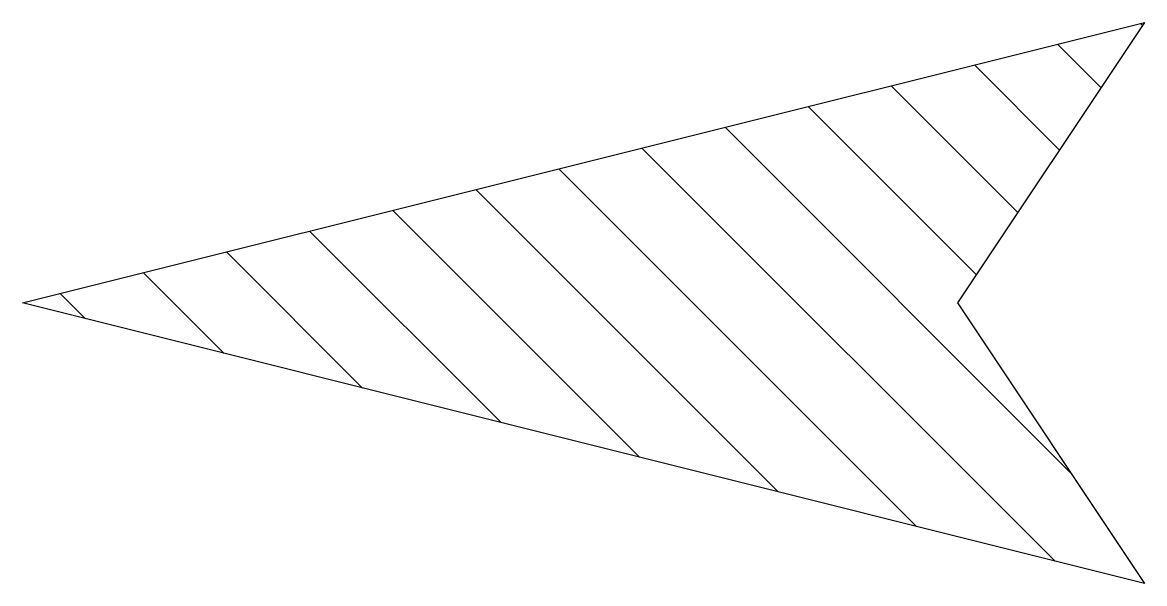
# Model space of a CAD drawing. Header units: millimetres. Extents: x 1172.437 to 1173.165, y -1500.085 to -1499.721.
import ezdxf

# ---------------------------------------------------------------- set-up
doc = ezdxf.new("R2010")
doc.units = ezdxf.units.MM
doc.layers.add('Símbolos_Gráficos', color=1, linetype='Continuous')

msp = doc.modelspace()

# ---------------------------------------------------------------- hatches: boundary and pattern name
at = {"layer": 'Símbolos_Gráficos'}
h = msp.add_hatch(dxfattribs=at)
h.set_pattern_fill('ANSI31', color=256, scale=0.015, style=0)
h.set_pattern_definition([(135, (2311.82474, 84.04808), (0.0336759605, 0.0336759605), [])])
h.paths.add_polyline_path([(1172.4374, -1499.90279), (1173.165, -1499.72089), (1173.04374, -1499.90279), (1173.165, -1500.08469)])

# ---------------------------------------------------------------- linework, layer by layer
at = {"layer": 'Símbolos_Gráficos', "color": 3}
for p, q in [((1172.4374, -1499.90279), (1173.165, -1499.72089)), ((1173.165, -1499.72089), (1173.04374, -1499.90279)), ((1173.165, -1500.08469), (1172.4374, -1499.90279)), ((1173.04374, -1499.90279), (1173.165, -1500.08469))]:
    msp.add_line(p, q, dxfattribs=at)

doc.saveas('drawing.dxf')
